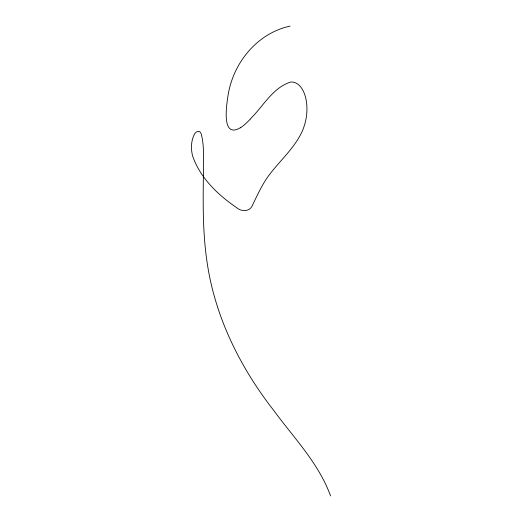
<?xml version="1.0" encoding="UTF-8"?>
<svg xmlns="http://www.w3.org/2000/svg" width="522" height="522" viewBox="0 0 522 522"><rect width="100%" height="100%" fill="white"/><g stroke="black" fill="none" stroke-linecap="round" stroke-linejoin="round"><path stroke-width="0.78" d="M250.188 119.068C263.153 106.468 272.615 87.703 290.721 82.019C299.126 81.51 303.837 90.339 305.572 97.373C308.313 108.648 306.832 120.739 302.212 131.322C294.858 147.289 281.547 159.223 270.833 172.841C263.186 182.348 258.142 193.492 252.857 204.383C250.514 211.769 241.849 212.213 236.57 207.625C217.818 194.784 199.952 177.748 192.546 155.745C190.902 149.096 190.967 141.795 193.838 135.485C194.641 132.307 199.469 128.993 201.061 133.462C204.67 145.906 203.045 159.171 203.43 171.966C203.045 201.231 202.595 230.607 206.725 259.669C214.157 314.897 239.324 366.209 273.306 409.881C293.579 437.625 318.629 463.047 330.55 495.9M240.485 127.655C221.321 139.23 226.489 105.633 227.84 96.779C232.505 63.651 256.674 33.317 290.128 26.1M250.097 119.323A88.844 18.159 -61.9 0 1 240.414 127.825"/></g></svg>
